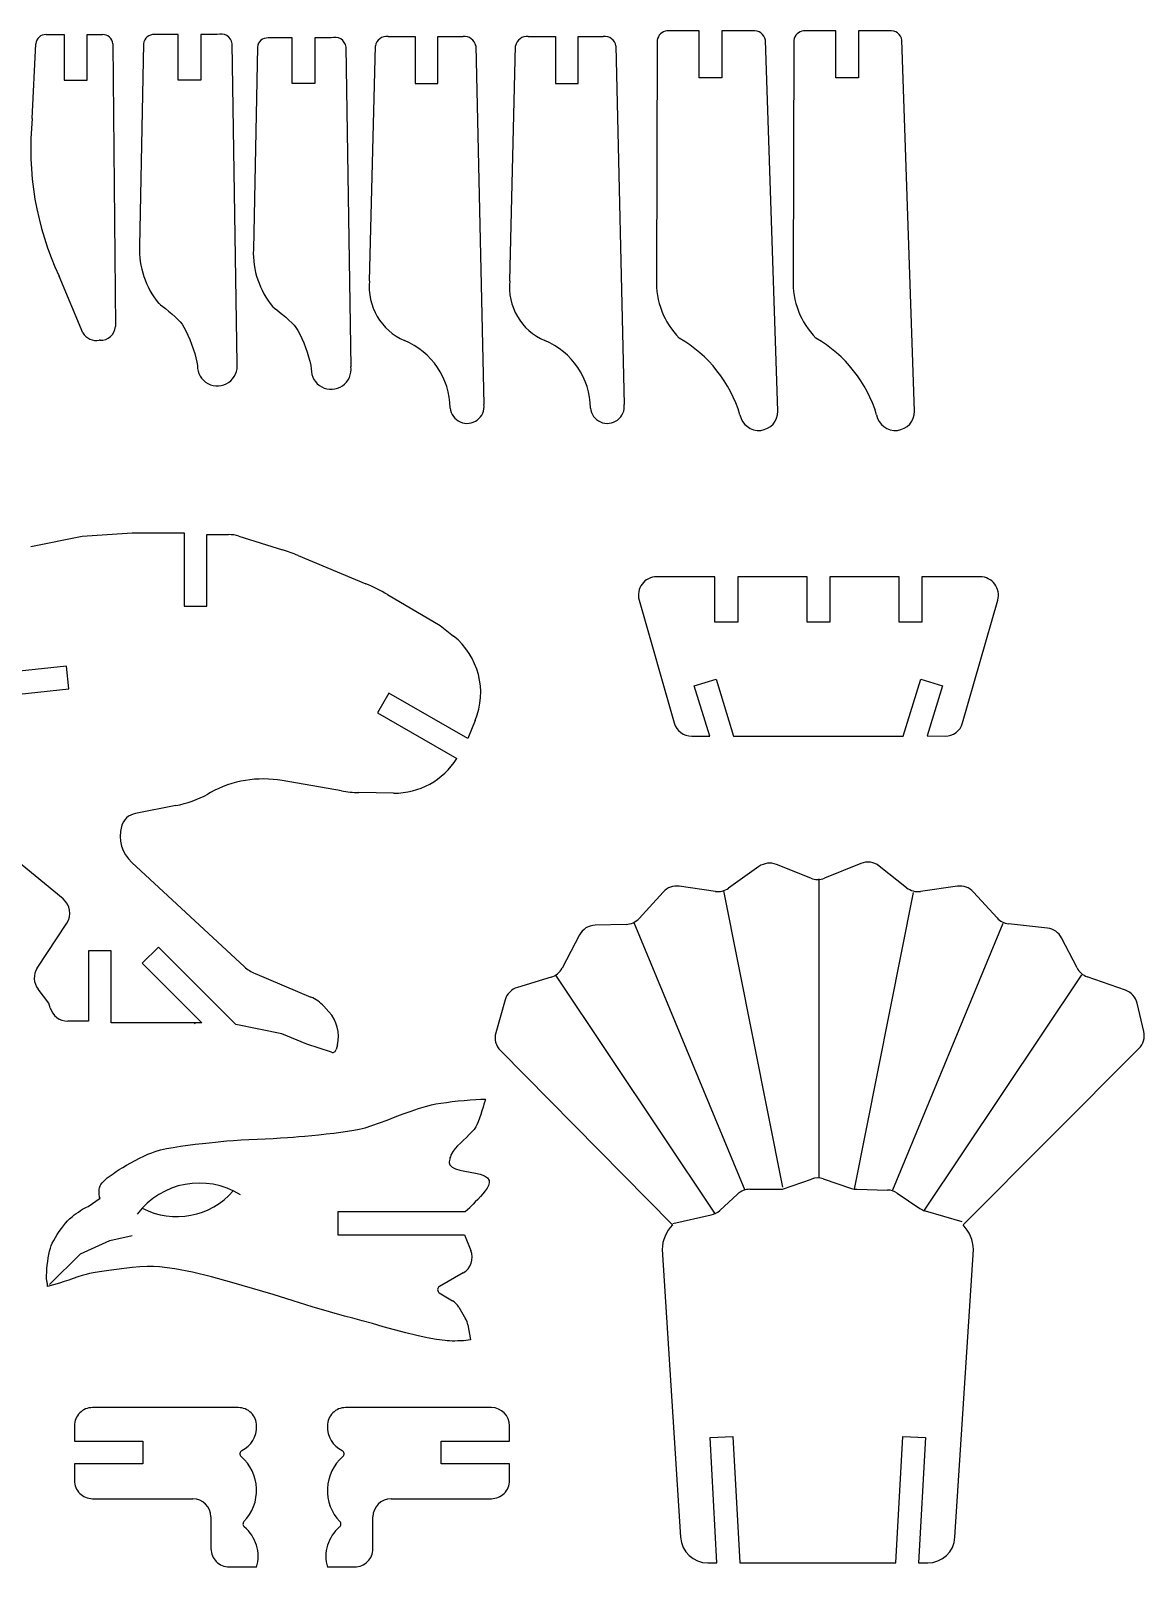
# Model space of a CAD drawing. Extents: x 0 to 21.1, y 0 to 14.7.
# Drawn here: x 5.78 to 11.89, y 0.31 to 8.74 of the extents above; entities that cross this region are included whole.
import ezdxf

# ---------------------------------------------------------------- set-up
doc = ezdxf.new("R2010")
doc.units = 0
doc.layers.get('0').update_dxf_attribs({"color": 3, "linetype": 'CONTINUOUS'})

msp = doc.modelspace()

# ---------------------------------------------------------------- linework, layer by layer
at = {"color": 3, "linetype": 'CONTINUOUS'}
for p, q in [((5.86351, 8.719354), (5.963593, 8.719354)), ((5.963593, 8.719354), (5.963593, 8.469354)), ((6.088593, 8.719354), (6.172997, 8.719356)), ((6.088593, 8.469354), (6.088593, 8.719354)), ((6.588593, 8.719354), (6.458241, 8.719358)), ((6.588593, 8.469354), (6.588593, 8.719354)), ((6.803062, 8.719354), (6.713593, 8.719354)), ((6.713593, 8.719354), (6.713593, 8.469354)), ((7.213593, 8.70091), (7.083241, 8.700914)), ((7.213593, 8.45091), (7.213593, 8.70091)), ((7.428062, 8.70091), (7.338593, 8.70091)), ((7.338593, 8.70091), (7.338593, 8.45091)), ((7.740707, 8.70841), (7.889767, 8.70841)), ((7.889767, 8.70841), (7.889767, 8.45091)), ((8.014767, 8.45091), (8.014767, 8.70841)), ((8.014767, 8.70841), (8.152472, 8.708406)), ((8.510464, 8.70841), (8.659525, 8.70841)), ((8.659525, 8.70841), (8.659525, 8.45091)), ((8.784525, 8.45091), (8.784525, 8.70841)), ((8.784525, 8.70841), (8.92223, 8.708405)), ((9.217764, 8.688673), (9.213728, 7.376017)), ((9.44766, 8.740173), (9.271621, 8.740173)), ((9.44766, 8.482673), (9.44766, 8.740173)), ((9.742043, 8.740173), (9.57266, 8.740173)), ((9.57266, 8.740173), (9.57266, 8.482673)), ((9.88097, 6.652935), (9.81159, 8.688674)), ((9.967764, 8.688673), (9.963728, 7.376017)), ((10.19766, 8.740173), (10.02162, 8.740172)), ((10.19766, 8.482673), (10.19766, 8.740173)), ((10.49204, 8.740173), (10.32266, 8.740173)), ((10.32266, 8.740173), (10.32266, 8.482673)), ((10.63097, 6.652935), (10.56159, 8.688673)), ((5.788191, 8.259603), (5.807234, 8.669355)), ((6.229263, 8.669355), (6.244038, 7.116734)), ((6.398598, 8.669355), (6.376246, 7.558342)), ((6.912996, 6.914566), (6.885061, 8.669356)), ((7.023598, 8.650911), (7.001245, 7.539899)), ((7.537996, 6.896121), (7.510062, 8.650912)), ((7.639046, 7.36791), (7.671156, 8.65691)), ((8.222019, 8.656909), (8.267107, 6.689768)), ((8.408804, 7.367909), (8.440912, 8.65691)), ((8.991777, 8.656909), (9.036861, 6.689767)), ((5.963593, 8.469354), (6.088593, 8.469354)), ((6.713593, 8.469354), (6.588593, 8.469354)), ((7.338593, 8.45091), (7.213593, 8.45091)), ((7.889767, 8.45091), (8.014767, 8.45091)), ((8.659525, 8.45091), (8.784525, 8.45091)), ((9.57266, 8.482673), (9.44766, 8.482673)), ((10.32266, 8.482673), (10.19766, 8.482673)), ((6.06526, 7.083191), (5.934626, 7.393928)), ((6.481169, 7.245294), (6.484116, 7.243036)), ((6.484116, 7.243036), (6.492222, 7.236749)), ((6.492222, 7.236749), (6.504377, 7.227178)), ((6.504377, 7.227178), (6.519476, 7.215056)), ((6.519476, 7.215056), (6.536411, 7.201128)), ((6.536411, 7.201128), (6.554079, 7.18613)), ((6.554079, 7.18613), (6.571367, 7.170803)), ((6.571367, 7.170803), (6.587173, 7.15588)), ((7.106168, 7.226849), (7.109116, 7.224592)), ((7.109116, 7.224592), (7.117222, 7.218305)), ((7.117222, 7.218305), (7.129377, 7.208734)), ((7.129377, 7.208734), (7.144476, 7.196613)), ((7.144476, 7.196613), (7.161411, 7.182684)), ((7.161411, 7.182684), (7.179079, 7.167686)), ((6.587173, 7.15588), (6.600389, 7.142107)), ((6.600389, 7.142107), (6.609909, 7.130224)), ((6.609909, 7.130224), (6.620426, 7.113275)), ((6.620426, 7.113275), (6.631226, 7.093046)), ((6.631226, 7.093046), (6.642025, 7.070281)), ((7.179079, 7.167686), (7.196367, 7.152358)), ((7.196367, 7.152358), (7.212173, 7.137436)), ((7.212173, 7.137436), (7.225389, 7.123663)), ((7.225389, 7.123663), (7.234909, 7.11178)), ((7.234909, 7.11178), (7.245426, 7.094831)), ((7.245426, 7.094831), (7.256226, 7.074602)), ((6.159632, 7.041731), (6.155527, 7.041732)), ((6.642025, 7.070281), (6.652546, 7.045723)), ((6.652546, 7.045723), (6.662504, 7.02012)), ((6.662504, 7.02012), (6.671619, 6.994209)), ((7.256226, 7.074602), (7.267025, 7.051836)), ((7.267025, 7.051836), (7.277546, 7.027279)), ((7.277546, 7.027279), (7.287504, 7.001676)), ((7.287504, 7.001676), (7.296619, 6.975765)), ((6.671619, 6.994209), (6.679611, 6.968736)), ((6.679611, 6.968736), (6.686197, 6.944446)), ((6.686197, 6.944446), (6.691093, 6.922081)), ((6.691093, 6.922081), (6.694023, 6.902387)), ((7.296619, 6.975765), (7.304611, 6.950292)), ((7.304611, 6.950292), (7.311197, 6.926002)), ((7.311197, 6.926002), (7.316093, 6.903637)), ((7.316093, 6.903637), (7.319023, 6.883943)), ((5.779216, 5.910206), (6.062104, 5.966553)), ((6.062104, 5.966553), (6.335868, 5.985335)), ((6.335868, 5.985335), (6.621514, 5.985335)), ((6.621514, 5.985335), (6.621514, 5.581518)), ((6.746514, 5.581518), (6.746514, 5.975943)), ((6.746514, 5.975943), (6.864242, 5.975039)), ((6.922344, 5.965946), (7.160586, 5.891517)), ((7.247303, 5.859966), (7.618567, 5.705132)), ((9.53478, 5.743202), (9.214587, 5.743202)), ((9.53478, 5.493831), (9.53478, 5.743202)), ((10.04037, 5.743202), (9.65978, 5.743202)), ((9.65978, 5.743202), (9.65978, 5.493831)), ((10.04037, 5.493831), (10.04037, 5.743202)), ((10.54573, 5.743202), (10.16514, 5.743202)), ((10.16514, 5.743202), (10.16514, 5.493831)), ((10.54573, 5.493831), (10.54573, 5.743202)), ((10.99092, 5.743202), (10.67073, 5.743202)), ((10.67073, 5.743202), (10.67073, 5.493831)), ((6.621514, 5.581518), (6.746514, 5.581518)), ((7.7383, 5.645506), (8.027198, 5.476635)), ((9.118435, 5.61573), (9.311293, 4.94073)), ((10.89421, 4.94073), (11.08707, 5.61573)), ((9.65978, 5.493831), (9.53478, 5.493831)), ((10.16514, 5.493831), (10.04037, 5.493831)), ((10.67073, 5.493831), (10.54573, 5.493831)), ((8.027198, 5.476635), (8.099918, 5.418127)), ((5.974904, 5.251997), (4.446897, 5.091397)), ((5.987969, 5.127681), (5.974904, 5.251997)), ((9.421802, 5.144741), (9.54134, 5.181287)), ((9.54134, 5.181287), (9.63706, 4.868202)), ((10.56873, 4.868202), (10.66449, 5.181441)), ((10.66449, 5.181441), (10.78403, 5.144894)), ((4.413416, 4.962189), (5.987969, 5.127681)), ((7.745303, 5.105114), (7.682803, 4.996861)), ((8.178475, 4.855022), (7.745303, 5.105114)), ((9.506063, 4.869132), (9.421802, 5.144741)), ((10.78403, 5.144894), (10.69977, 4.869286)), ((7.682803, 4.996861), (8.11762, 4.74582)), ((8.219383, 4.955007), (8.178475, 4.855022)), ((9.407444, 4.868203), (9.506063, 4.869132)), ((9.63706, 4.868202), (10.56873, 4.868202)), ((10.69977, 4.869286), (10.798056, 4.868202)), ((6.766977, 4.559181), (6.751618, 4.550724)), ((7.484898, 4.567532), (7.159978, 4.624529)), ((7.771123, 4.555719), (7.579617, 4.558575)), ((6.57555, 4.487143), (6.354763, 4.4447)), ((5.957611, 3.974659), (5.392677, 4.43754)), ((6.334561, 4.174332), (6.952377, 3.60283)), ((9.776683, 4.152707), (9.609973, 4.033566)), ((10.06155, 4.088058), (9.872095, 4.164145)), ((10.33657, 4.169626), (10.1365, 4.088227)), ((10.58728, 4.036609), (10.43609, 4.155582)), ((10.10427, 4.085274), (10.10427, 2.442741)), ((9.250286, 4.012813), (9.118208, 3.867517)), ((9.537616, 4.01594), (9.338497, 4.044534)), ((9.582302, 4.019681), (9.906125, 2.391708)), ((10.3003, 2.381068), (10.62447, 4.010754)), ((10.8665, 4.04472), (10.66302, 4.016164)), ((11.08334, 3.870782), (10.95447, 4.01287)), ((5.815504, 3.595649), (5.977778, 3.842354)), ((9.046783, 3.834816), (8.877227, 3.830454)), ((9.089435, 3.845592), (9.698167, 2.375983)), ((10.51121, 2.37798), (11.11757, 3.841866)), ((11.36049, 3.81409), (11.14605, 3.83861)), ((8.791194, 3.776847), (8.69566, 3.594259)), ((11.52272, 3.596232), (11.43801, 3.760555)), ((6.221668, 3.68966), (6.096668, 3.68966)), ((6.096668, 3.68966), (6.096668, 3.303572)), ((6.221668, 3.294689), (6.221668, 3.68966)), ((6.480279, 3.709895), (6.39189, 3.621507)), ((6.904406, 3.285768), (6.480279, 3.709895)), ((6.39189, 3.621507), (6.718707, 3.294689)), ((7.010585, 3.565316), (7.317405, 3.436144)), ((8.635894, 3.544869), (8.450738, 3.4891)), ((8.660602, 3.556164), (9.533027, 2.250488)), ((10.68216, 2.260424), (11.5492, 3.558051)), ((11.78842, 3.473428), (11.57826, 3.547776)), ((5.879596, 3.402785), (5.820099, 3.47932)), ((5.886804, 3.376821), (5.879596, 3.402785)), ((7.38765, 3.3865), (7.415879, 3.355513)), ((8.383394, 3.420704), (8.331986, 3.239948)), ((11.88879, 3.246972), (11.85243, 3.401989)), ((6.096668, 3.303572), (5.98316, 3.303574)), ((6.718707, 3.294689), (6.221668, 3.294689)), ((6.676062, 3.294689), (6.682636, 3.290092)), ((7.157161, 3.233745), (6.904406, 3.285768)), ((7.294043, 3.177399), (7.157161, 3.233745)), ((7.430552, 3.133497), (7.294043, 3.177399)), ((7.462377, 3.173614), (7.456112, 3.147815)), ((8.357046, 3.142299), (9.302175, 2.185968)), ((10.8966, 2.185968), (11.86214, 3.153425)), ((8.126111, 2.866026), (8.159377, 2.8692)), ((8.159377, 2.8692), (8.19179, 2.871784)), ((8.19179, 2.871784), (8.222444, 2.873688)), ((8.222444, 2.873688), (8.250432, 2.874817)), ((8.250432, 2.874817), (8.27485, 2.875079)), ((8.27392, 2.871754), (8.271305, 2.862581)), ((8.27485, 2.875079), (8.27392, 2.871754)), ((7.780124, 2.777822), (7.824144, 2.794399)), ((7.824144, 2.794399), (7.867088, 2.810159)), ((7.867088, 2.810159), (7.907874, 2.824308)), ((7.907874, 2.824308), (7.94542, 2.836052)), ((7.94542, 2.836052), (7.978645, 2.844596)), ((7.978645, 2.844596), (8.002605, 2.849314)), ((8.002605, 2.849314), (8.030237, 2.853908)), ((8.030237, 2.853908), (8.060635, 2.858287)), ((8.060635, 2.858287), (8.092895, 2.862358)), ((8.092895, 2.862358), (8.126111, 2.866026)), ((8.249347, 2.791451), (8.242316, 2.77107)), ((8.256029, 2.811995), (8.249347, 2.791451)), ((8.262093, 2.831499), (8.256029, 2.811995)), ((8.267274, 2.848762), (8.262093, 2.831499)), ((8.271305, 2.862581), (8.267274, 2.848762)), ((7.481664, 2.693969), (7.518769, 2.699133)), ((7.518769, 2.699133), (7.552494, 2.704636)), ((7.552494, 2.704636), (7.581731, 2.710473)), ((7.581731, 2.710473), (7.61491, 2.719224)), ((7.61491, 2.719224), (7.65242, 2.731128)), ((7.65242, 2.731128), (7.693181, 2.745392)), ((7.693181, 2.745392), (7.736109, 2.761222)), ((7.736109, 2.761222), (7.780124, 2.777822)), ((8.212528, 2.709698), (8.200371, 2.695639)), ((8.22179, 2.722926), (8.212528, 2.709698)), ((8.22827, 2.735606), (8.22179, 2.722926)), ((8.235201, 2.752054), (8.22827, 2.735606)), ((8.242316, 2.77107), (8.235201, 2.752054)), ((6.561299, 2.610972), (6.600668, 2.617224)), ((6.600668, 2.617224), (6.64129, 2.6229)), ((6.64129, 2.6229), (6.682029, 2.628022)), ((6.682029, 2.628022), (6.721751, 2.632612)), ((6.721751, 2.632612), (6.759318, 2.636692)), ((6.759318, 2.636692), (6.793595, 2.640284)), ((6.793595, 2.640284), (6.823447, 2.643411)), ((6.823447, 2.643411), (6.855909, 2.64641)), ((6.855909, 2.64641), (6.893181, 2.649134)), ((6.893181, 2.649134), (6.934062, 2.651639)), ((6.934062, 2.651639), (6.97735, 2.653982)), ((6.97735, 2.653982), (7.021844, 2.656218)), ((7.021844, 2.656218), (7.066342, 2.658406)), ((7.066342, 2.658406), (7.109645, 2.660601)), ((7.109645, 2.660601), (7.150549, 2.66286)), ((7.150549, 2.66286), (7.187855, 2.66524)), ((7.187855, 2.66524), (7.220361, 2.667797)), ((7.220361, 2.667797), (7.250101, 2.670426)), ((7.250101, 2.670426), (7.284217, 2.673435)), ((7.284217, 2.673435), (7.321602, 2.676818)), ((7.321602, 2.676818), (7.361147, 2.680568)), ((7.361147, 2.680568), (7.401745, 2.684681)), ((7.401745, 2.684681), (7.442286, 2.689149)), ((7.442286, 2.689149), (7.481664, 2.693969)), ((8.122499, 2.61962), (8.108772, 2.604617)), ((8.137845, 2.634946), (8.122499, 2.61962)), ((8.154057, 2.650403), (8.137845, 2.634946)), ((8.170384, 2.665799), (8.154057, 2.650403)), ((8.186073, 2.680942), (8.170384, 2.665799)), ((8.200371, 2.695639), (8.186073, 2.680942)), ((6.328803, 2.526779), (6.352585, 2.53948)), ((6.352585, 2.53948), (6.376597, 2.551715)), ((6.376597, 2.551715), (6.400195, 2.563113)), ((6.400195, 2.563113), (6.422735, 2.573299)), ((6.422735, 2.573299), (6.443577, 2.5819)), ((6.443577, 2.5819), (6.462077, 2.588542)), ((6.462077, 2.588542), (6.490868, 2.596653)), ((6.490868, 2.596653), (6.524321, 2.604123)), ((6.524321, 2.604123), (6.561299, 2.610972)), ((8.076882, 2.532074), (8.076832, 2.525807)), ((8.077627, 2.538832), (8.076882, 2.532074)), ((8.078934, 2.545842), (8.077627, 2.538832)), ((8.080668, 2.552867), (8.078934, 2.545842)), ((8.082694, 2.559669), (8.080668, 2.552867)), ((8.084878, 2.566008), (8.082694, 2.559669)), ((8.087086, 2.571648), (8.084878, 2.566008)), ((8.089182, 2.57635), (8.087086, 2.571648)), ((8.097415, 2.590129), (8.089182, 2.57635)), ((8.108772, 2.604617), (8.097415, 2.590129)), ((6.199741, 2.443045), (6.210435, 2.45145)), ((6.210435, 2.45145), (6.221095, 2.459388)), ((6.221095, 2.459388), (6.231314, 2.466699)), ((6.231314, 2.466699), (6.240687, 2.473224)), ((6.240687, 2.473224), (6.248809, 2.478804)), ((6.248809, 2.478804), (6.265252, 2.489627)), ((6.265252, 2.489627), (6.284493, 2.501479)), ((6.284493, 2.501479), (6.305891, 2.513988)), ((6.305891, 2.513988), (6.328803, 2.526779)), ((8.076832, 2.525807), (8.077613, 2.520269)), ((8.077613, 2.520269), (8.079359, 2.515697)), ((8.079359, 2.515697), (8.091926, 2.502505)), ((8.091926, 2.502505), (8.111236, 2.492685)), ((8.111236, 2.492685), (8.135514, 2.485356)), ((8.135514, 2.485356), (8.162984, 2.479636)), ((8.162984, 2.479636), (8.191873, 2.474645)), ((8.191873, 2.474645), (8.220404, 2.469501)), ((8.220404, 2.469501), (8.246803, 2.463323)), ((8.246803, 2.463323), (8.269296, 2.45523)), ((8.269296, 2.45523), (8.286107, 2.44434)), ((6.154293, 2.36576), (6.154618, 2.373542)), ((6.154421, 2.357998), (6.154293, 2.36576)), ((6.154618, 2.373542), (6.155371, 2.381078)), ((6.155371, 2.381078), (6.156526, 2.388102)), ((6.156526, 2.388102), (6.15806, 2.394348)), ((6.15806, 2.394348), (6.159948, 2.399549)), ((6.159948, 2.399549), (6.164731, 2.407915)), ((6.164731, 2.407915), (6.171508, 2.416606)), ((6.171508, 2.416606), (6.179872, 2.425463)), ((6.179872, 2.425463), (6.189418, 2.434329)), ((6.189418, 2.434329), (6.199741, 2.443045)), ((8.274139, 2.371719), (8.261275, 2.356016)), ((8.2849, 2.387303), (8.274139, 2.371719)), ((8.292647, 2.402412), (8.2849, 2.387303)), ((8.286107, 2.44434), (8.295461, 2.429773)), ((8.296471, 2.416688), (8.292647, 2.402412)), ((8.295461, 2.429773), (8.296471, 2.416688)), ((9.726953, 2.381099), (9.905059, 2.381099)), ((9.905059, 2.381099), (10.06462, 2.437275)), ((10.12955, 2.437787), (10.28478, 2.385865)), ((10.31405, 2.38073), (10.48191, 2.376618)), ((6.064208, 2.271036), (6.075369, 2.277455)), ((6.075369, 2.277455), (6.085746, 2.282924)), ((6.085746, 2.282924), (6.09501, 2.287222)), ((6.09501, 2.287222), (6.159948, 2.332487)), ((6.155026, 2.350524), (6.154421, 2.357998)), ((6.156132, 2.343603), (6.155026, 2.350524)), ((6.157764, 2.337502), (6.156132, 2.343603)), ((6.159948, 2.332487), (6.157764, 2.337502)), ((8.188757, 2.279965), (8.164455, 2.257925)), ((8.191993, 2.28291), (8.188757, 2.279965)), ((8.194882, 2.285685), (8.191993, 2.28291)), ((8.197233, 2.288251), (8.194882, 2.285685)), ((8.206972, 2.299179), (8.197233, 2.288251)), ((8.219155, 2.311777), (8.206972, 2.299179)), ((8.232873, 2.325688), (8.219155, 2.311777)), ((8.247216, 2.340553), (8.232873, 2.325688)), ((8.261275, 2.356016), (8.247216, 2.340553)), ((9.56132, 2.264342), (9.659143, 2.354595)), ((10.53543, 2.359521), (10.65967, 2.275613)), ((5.959227, 2.180418), (5.970697, 2.194711)), ((5.970697, 2.194711), (5.981599, 2.207351)), ((5.981599, 2.207351), (5.991589, 2.217887)), ((5.991589, 2.217887), (5.999084, 2.224825)), ((5.999084, 2.224825), (6.008084, 2.232347)), ((6.008084, 2.232347), (6.018262, 2.240233)), ((6.018262, 2.240233), (6.02929, 2.248264)), ((6.02929, 2.248264), (6.040842, 2.256221)), ((6.040842, 2.256221), (6.05259, 2.263885)), ((6.05259, 2.263885), (6.064208, 2.271036)), ((8.164455, 2.257925), (7.465434, 2.257925)), ((7.465434, 2.257925), (7.465434, 2.131566)), ((8.182022, 2.273725), (8.185368, 2.276891)), ((9.303996, 2.193972), (9.5149, 2.240151)), ((10.68803, 2.262369), (10.88999, 2.204368)), ((5.905331, 2.099924), (5.914507, 2.115725)), ((5.914507, 2.115725), (5.924827, 2.132125)), ((5.924827, 2.132125), (5.935949, 2.148675)), ((5.935949, 2.148675), (5.94753, 2.164922)), ((5.94753, 2.164922), (5.959227, 2.180418)), ((6.213323, 2.100066), (6.335854, 2.126613)), ((7.465434, 2.131566), (8.160923, 2.131566)), ((8.160923, 2.131566), (8.195303, 2.045411)), ((5.878969, 2.023394), (5.882794, 2.041576)), ((5.882794, 2.041576), (5.887067, 2.057943)), ((5.883178, 1.858565), (6.052098, 2.027062)), ((5.887067, 2.057943), (5.891779, 2.071923)), ((5.891779, 2.071923), (5.89764, 2.085173)), ((5.89764, 2.085173), (5.905331, 2.099924)), ((6.052098, 2.027062), (6.213323, 2.100066)), ((9.244805, 2.05062), (9.346433, 0.470624)), ((10.85235, 0.470624), (10.95397, 2.05062)), ((5.866887, 1.925355), (5.868333, 1.944001)), ((5.868333, 1.944001), (5.870274, 1.963702)), ((5.870274, 1.963702), (5.8727, 1.983883)), ((5.8727, 1.983883), (5.875601, 2.003972)), ((5.875601, 2.003972), (5.878969, 2.023394)), ((6.250082, 1.941389), (6.208286, 1.935639)), ((6.293095, 1.946613), (6.250082, 1.941389)), ((6.336151, 1.951049), (6.293095, 1.946613)), ((6.37808, 1.954437), (6.336151, 1.951049)), ((6.41771, 1.956514), (6.37808, 1.954437)), ((6.45387, 1.95702), (6.41771, 1.956514)), ((6.485388, 1.955692), (6.45387, 1.95702)), ((6.570661, 1.944725), (6.485388, 1.955692)), ((6.66729, 1.925681), (6.570661, 1.944725)), ((5.865513, 1.893522), (5.865944, 1.908337)), ((5.865721, 1.889943), (5.865513, 1.893522)), ((5.866341, 1.885833), (5.865721, 1.889943)), ((5.865944, 1.908337), (5.866887, 1.925355)), ((5.867245, 1.881328), (5.866341, 1.885833)), ((5.868305, 1.876566), (5.867245, 1.881328)), ((5.869393, 1.871684), (5.868305, 1.876566)), ((5.870381, 1.866819), (5.869393, 1.871684)), ((5.87114, 1.862108), (5.870381, 1.866819)), ((5.871543, 1.857689), (5.87114, 1.862108)), ((5.937703, 1.866475), (5.871318, 1.846735)), ((5.871318, 1.846735), (5.871543, 1.857689)), ((5.962461, 1.874457), (5.937703, 1.866475)), ((5.987834, 1.882978), (5.962461, 1.874457)), ((6.013192, 1.891586), (5.987834, 1.882978)), ((6.037906, 1.899828), (6.013192, 1.891586)), ((6.061349, 1.907254), (6.037906, 1.899828)), ((6.082892, 1.913412), (6.061349, 1.907254)), ((6.101906, 1.917849), (6.082892, 1.913412)), ((6.133027, 1.923608), (6.101906, 1.917849)), ((6.168877, 1.929625), (6.133027, 1.923608)), ((6.208286, 1.935639), (6.168877, 1.929625)), ((6.772382, 1.90025), (6.66729, 1.925681)), ((6.883043, 1.870123), (6.772382, 1.90025)), ((6.996379, 1.836989), (6.883043, 1.870123)), ((8.152063, 1.921532), (8.022497, 1.847456)), ((7.109495, 1.80254), (6.996379, 1.836989)), ((7.219497, 1.768464), (7.109495, 1.80254)), ((8.022083, 1.812974), (8.094208, 1.769408)), ((7.323491, 1.736454), (7.219497, 1.768464)), ((7.418582, 1.708198), (7.323491, 1.736454)), ((7.501877, 1.685388), (7.418582, 1.708198)), ((8.128702, 1.734507), (8.166314, 1.670559)), ((7.546935, 1.673454), (7.501877, 1.685388)), ((7.598505, 1.659222), (7.546935, 1.673454)), ((7.654988, 1.643422), (7.598505, 1.659222)), ((7.714782, 1.626784), (7.654988, 1.643422)), ((7.776287, 1.610039), (7.714782, 1.626784)), ((7.837903, 1.593915), (7.776287, 1.610039)), ((8.17874, 1.636393), (8.192321, 1.555368)), ((7.898029, 1.579142), (7.837903, 1.593915)), ((7.955065, 1.566452), (7.898029, 1.579142)), ((8.007409, 1.556573), (7.955065, 1.566452)), ((8.053461, 1.550236), (8.007409, 1.556573)), ((8.064839, 1.549285), (8.053461, 1.550236)), ((8.077947, 1.548571), (8.064839, 1.549285)), ((8.092344, 1.548126), (8.077947, 1.548571)), ((8.107591, 1.547985), (8.092344, 1.548126)), ((8.123248, 1.54818), (8.107591, 1.547985)), ((8.138878, 1.548745), (8.123248, 1.54818)), ((8.154039, 1.549713), (8.138878, 1.548745)), ((8.168293, 1.551117), (8.154039, 1.549713)), ((8.1812, 1.552991), (8.168293, 1.551117)), ((8.192321, 1.555368), (8.1812, 1.552991)), ((6.918817, 1.182611), (6.118817, 1.182611)), ((8.307777, 1.182611), (7.507778, 1.182611)), ((6.018816, 1.082611), (6.018817, 0.998876)), ((8.407776, 0.998876), (8.407775, 1.082611)), ((9.508026, 1.018205), (9.632907, 1.023658)), ((9.546083, 0.329981), (9.508026, 1.018205)), ((9.632907, 1.023658), (9.671201, 0.329981)), ((10.52758, 0.329981), (10.56587, 1.023658)), ((10.56587, 1.023658), (10.69075, 1.018205)), ((10.69075, 1.018205), (10.6527, 0.329981)), ((6.018817, 0.998876), (6.393817, 0.998876)), ((6.393817, 0.998876), (6.393817, 0.873876)), ((8.032776, 0.873876), (8.032776, 0.998876)), ((8.032776, 0.998876), (8.407776, 0.998876)), ((6.393817, 0.873876), (6.018817, 0.873876)), ((6.018817, 0.873876), (6.018817, 0.782611)), ((8.407776, 0.873876), (8.032776, 0.873876)), ((8.407778, 0.78261), (8.407776, 0.873876)), ((6.118817, 0.682609), (6.668817, 0.682611)), ((7.757777, 0.68261), (8.307777, 0.68261)), ((6.768817, 0.582611), (6.768817, 0.407611)), ((7.657775, 0.407609), (7.657777, 0.582611)), ((6.868817, 0.30761), (7.018817, 0.307611)), ((7.407777, 0.307611), (7.557777, 0.307609)), ((9.496141, 0.329979), (9.546083, 0.329981)), ((9.671201, 0.329981), (10.52758, 0.329981)), ((10.6527, 0.329981), (10.702636, 0.329981))]:
    msp.add_line(p, q, dxfattribs=at)
for centre, radius, start, end in [((5.860552, 8.666013), 0.053423, 86.826637, 176.413742), ((6.17595, 8.66602), 0.053417, 3.579461, 93.168533), ((6.453815, 8.664066), 0.055469, 85.422386, 174.528381), ((6.823757, 8.661053), 0.061865, 7.712777, 109.542603), ((7.078812, 8.645625), 0.055466, 85.418633, 174.531967), ((7.44876, 8.642614), 0.061861, 7.708815, 109.546997), ((7.732861, 8.646292), 0.062611, 82.80127, 170.236877), ((8.160326, 8.646302), 0.062598, 9.755355, 97.207191), ((8.502616, 8.646292), 0.062611, 82.799538, 170.236099), ((8.930084, 8.646302), 0.062598, 9.755355, 97.208168), ((9.279473, 8.678053), 0.062614, 97.203712, 170.235687), ((9.749898, 8.678073), 0.062596, 9.750341, 97.209259), ((10.029467, 8.678059), 0.062606, 97.194954, 170.238647), ((10.499901, 8.678071), 0.062597, 9.751202, 97.209145), ((7.427376, 8.09166), 1.647766, 174.150162, 205.052063), ((6.845668, 7.541569), 0.469722, 177.953659, 219.105392), ((7.470662, 7.523122), 0.469718, 177.953293, 219.105545), ((7.957501, 7.333733), 0.320284, 173.874268, 246.713303), ((8.727271, 7.333738), 0.320295, 173.875748, 246.712006), ((9.646024, 7.358684), 0.432643, 177.703751, 224.84697), ((10.39602, 7.358684), 0.432644, 177.703751, 224.846878), ((6.164082, 7.121721), 0.080114, 266.816284, 356.430908), ((6.139754, 7.126387), 0.086112, 210.107391, 280.553925), ((7.675837, 6.66384), 0.406433, 0.786172, 67.574661), ((8.445589, 6.663836), 0.406439, 0.786833, 67.574036), ((8.974062, 6.422627), 0.729029, 16.673794, 59.935841), ((9.724092, 6.42266), 0.728987, 16.672163, 59.936611), ((6.803431, 6.900287), 0.109428, 178.900391, 7.424691), ((7.42843, 6.881842), 0.109427, 178.899887, 7.425498), ((8.174834, 6.678094), 0.093008, 185.352478, 7.210493), ((8.944575, 6.678231), 0.093004, 185.437988, 7.125235), ((9.775514, 6.651433), 0.10493, 190.782547, 0.816298), ((10.52551, 6.651431), 0.104931, 190.781067, 0.816804), ((6.862701, 5.775015), 0.20003, 72.65229, 89.558701), ((6.862345, 4.936862), 1.000156, 67.362648, 72.650864), ((9.214585, 5.643202), 0.099998, 89.998909, 195.94603), ((10.990918, 5.643202), 0.100001, 344.054535, 89.999458), ((7.23361, 4.782084), 1.000104, 59.692711, 67.361412), ((7.849174, 5.106477), 0.399996, 337.748047, 51.180984), ((9.407444, 4.968202), 0.099999, 195.945511, 270), ((10.798052, 4.968203), 0.100001, 270.002197, 344.053864), ((7.777093, 4.955668), 0.399994, 269.144745, 328.35672), ((7.056314, 4.033543), 0.600009, 80.050964, 118.83046), ((7.58857, 5.158514), 0.600006, 260.050323, 269.145142), ((6.462276, 5.076391), 0.600038, 280.8815, 298.82962), ((6.373639, 4.346498), 0.099999, 100.879776, 165.315018), ((6.470363, 4.321146), 0.199991, 165.313705, 227.2314), ((9.834828, 4.071344), 0.100004, 68.120056, 125.551048), ((10.374251, 4.077004), 0.099994, 51.797962, 112.138504), ((10.09881, 4.180866), 0.10001, 248.124527, 292.134796), ((5.894228, 3.897308), 0.100003, 326.66568, 50.668091), ((9.324283, 3.945552), 0.099998, 81.827858, 137.729462), ((9.551828, 4.114933), 0.100009, 261.829865, 305.549255), ((10.649121, 4.115198), 0.100004, 231.800217, 277.986816), ((10.880399, 3.945686), 0.100006, 42.206356, 97.987732), ((8.879795, 3.73049), 0.099997, 91.471695, 152.381027), ((9.044217, 3.934772), 0.099989, 271.470703, 317.730072), ((11.157411, 3.937955), 0.099992, 222.204697, 263.477051), ((11.349128, 3.714735), 0.100003, 27.270647, 83.47451), ((5.899051, 3.540694), 0.100001, 146.66394, 217.86026), ((7.08817, 3.749616), 0.199964, 227.227875, 247.170334), ((8.607057, 3.64062), 0.099999, 286.760681, 332.378845), ((11.611609, 3.64205), 0.099999, 207.269577, 250.518417), ((8.479578, 3.393349), 0.1, 106.762787, 164.12439), ((11.75508, 3.379154), 0.099995, 13.200336, 70.523994), ((5.983158, 3.403573), 0.099998, 195.516739, 270.001373), ((7.239786, 3.251795), 0.200023, 42.33366, 67.166786), ((7.268027, 3.220824), 0.200002, 346.346344, 42.332363), ((8.428167, 3.212591), 0.099996, 164.122726, 224.664032), ((11.791435, 3.224143), 0.099999, 314.993805, 13.196662), ((7.436676, 3.152539), 0.020001, 252.173676, 346.342102), ((6.705176, 1.988371), 0.426805, 58.201359, 143.010788), ((6.580993, 2.642026), 0.411208, 242.489639, 319.024536), ((9.726954, 2.281099), 0.1, 90.001091, 132.696518), ((10.097829, 2.342937), 0.100013, 71.509247, 109.393608), ((10.316509, 2.480727), 0.100027, 251.506882, 268.592682), ((10.479459, 2.276642), 0.100008, 55.969048, 88.597313), ((9.493517, 2.33782), 0.099981, 282.349396, 312.700134), ((10.715628, 2.358467), 0.099982, 235.96434, 253.977478), ((9.448707, 2.044025), 0.204009, 135.911285, 178.147308), ((10.750095, 2.04403), 0.203986, 1.851097, 44.09277), ((8.102428, 2.008343), 0.099999, 299.759094, 21.758209), ((8.032424, 1.830093), 0.02, 119.758606, 238.866806), ((8.042491, 1.683795), 0.100021, 30.464911, 58.86417), ((8.08013, 1.61987), 0.099985, 9.511646, 30.461523), ((6.118815, 1.082612), 0.099999, 89.998909, 180.000687), ((6.918817, 1.082612), 0.099998, 359.99939, 89.999458), ((7.507776, 1.082612), 0.099999, 89.998634, 180.000885), ((8.30777, 1.082606), 0.100005, 0.002664, 89.996178), ((6.876337, 1.075386), 0.142661, 295.570831, 2.902485), ((7.550259, 1.075391), 0.142665, 177.09964, 244.429825), ((6.947227, 0.928999), 0.02, 117.751701, 228.973969), ((7.479373, 0.929), 0.019999, 311.019653, 62.258827), ((6.772041, 0.727685), 0.246864, 316.101471, 48.969852), ((7.654553, 0.727684), 0.246865, 131.029709, 223.897736), ((6.118815, 0.782608), 0.099998, 179.998398, 270.000549), ((8.307778, 0.782611), 0.100001, 269.999451, 359.999512), ((6.668818, 0.582611), 0.099999, 0, 90), ((7.757777, 0.58261), 0.1, 89.999733, 179.999664), ((6.964336, 0.542647), 0.02, 136.104507, 230.38768), ((6.817918, 0.365745), 0.209637, 343.471771, 50.386078), ((7.608676, 0.365743), 0.209638, 129.613983, 196.527893), ((7.462258, 0.542647), 0.019998, 309.606842, 43.904583), ((9.49614, 0.479979), 0.149999, 183.575821, 270.000366), ((10.702641, 0.479979), 0.149998, 269.998169, 356.424286), ((6.868816, 0.40761), 0.099999, 179.999008, 270), ((7.557776, 0.407608), 0.099999, 270.000275, 0.000939)]:
    msp.add_arc(centre, radius, start, end, dxfattribs=at)

doc.saveas('drawing.dxf')
